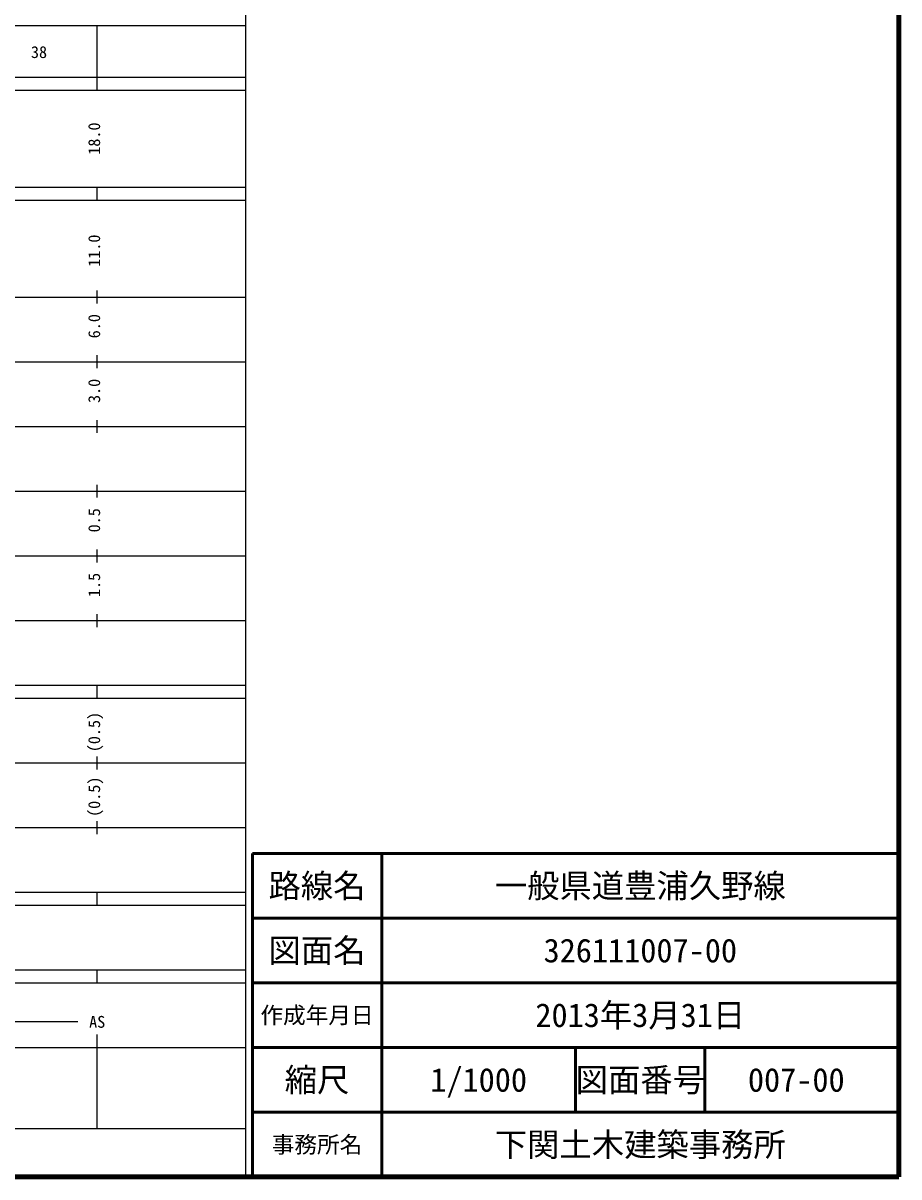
# Model space of a CAD drawing. Units: millimetres on the paper, enlarged 1000 times. Extents: x 40000 to 680000, y 20000 to 380000.
# Drawn here: x 544536 to 680000, y 20000 to 198357 of the extents above; entities that cross this region are included whole.
import ezdxf
from ezdxf.enums import TextEntityAlignment as Align

# ---------------------------------------------------------------- set-up
doc = ezdxf.new("R2010")
doc.units = ezdxf.units.MM
doc.header["$LTSCALE"] = 1000
for name, color, linetype, lineweight in [('M-TTL', 2, 'Continuous', 140), ('M-TTL-BAND', 7, 'Continuous', 25), ('M-TTL-FRAM', 2, 'Continuous', 50), ('M-TTL-LINE', 7, 'Continuous', 50)]:
    doc.layers.add(name, color=color, linetype=linetype, lineweight=lineweight)
doc.layers.add('M-TTL-TXT', color=7, linetype='Continuous')
doc.styles.add('ＭＳ ゴシック', font='')
doc.styles.get('ＭＳ ゴシック').set_extended_font_data('MS Gothic')

msp = doc.modelspace()

# ---------------------------------------------------------------- linework, layer by layer
at = {"layer": 'M-TTL'}
for p, q in [((680000, 20000), (680000, 380000)), ((40000, 20000), (680000, 20000))]:
    msp.add_line(p, q, dxfattribs=at)
at = {"layer": 'M-TTL-BAND'}
for p, q in [((579000, 20000), (579000, 370000)), ((68000, 198000), (579000, 198000)), ((556000, 188000), (556000, 198000)), ((40000, 190000), (579000, 190000)), ((40000, 188000), (579000, 188000)), ((40000, 173000), (579000, 173000)), ((556000, 171000), (556000, 173000)), ((40000, 171000), (579000, 171000)), ((556000, 155000), (556000, 157000)), ((40000, 156000), (579000, 156000)), ((556000, 145000), (556000, 147000)), ((46000, 146000), (579000, 146000)), ((52000, 136000), (579000, 136000)), ((556000, 135000), (556000, 137000)), ((556000, 125000), (556000, 127000)), ((46000, 126000), (579000, 126000)), ((52000, 116000), (579000, 116000)), ((556000, 115000), (556000, 117000)), ((46000, 106000), (579000, 106000)), ((556000, 105000), (556000, 107000)), ((40000, 96000), (579000, 96000)), ((556000, 94000), (556000, 96000)), ((40000, 94000), (579000, 94000)), ((49000, 84000), (579000, 84000)), ((556000, 83000), (556000, 85000)), ((556000, 73000), (556000, 75000)), ((40000, 74000), (579000, 74000)), ((40000, 64000), (579000, 64000)), ((556000, 62000), (556000, 64000)), ((40000, 62000), (579000, 62000)), ((40000, 52000), (579000, 52000)), ((556000, 50000), (556000, 52000)), ((40000, 50000), (579000, 50000)), ((71000, 44000), (553000, 44000)), ((556000, 27500), (556000, 42000)), ((40000, 40000), (579000, 40000)), ((68000, 27500), (579000, 27500))]:
    msp.add_line(p, q, dxfattribs=at)
at = {"layer": 'M-TTL-FRAM'}
for p, q in [((680000, 70000), (580000, 70000)), ((580000, 70000), (580000, 20000))]:
    msp.add_line(p, q, dxfattribs=at)
at = {"layer": 'M-TTL-LINE'}
for p, q in [((600000, 70000), (600000, 20000)), ((680000, 60000), (580000, 60000)), ((680000, 50000), (580000, 50000)), ((680000, 40000), (580000, 40000)), ((630000, 40000), (630000, 30000)), ((650000, 40000), (650000, 30000)), ((680000, 30000), (580000, 30000))]:
    msp.add_line(p, q, dxfattribs=at)

# ---------------------------------------------------------------- texts
at = {"layer": 'M-TTL-BAND', "style": 'ＭＳ ゴシック'}
for s, p in [('38', (547000, 192405)), ('AS', (556000, 42500))]:
    msp.add_text(s, height=1833, dxfattribs=at).set_placement(p, align=Align.BOTTOM_CENTER)
for s, p in [('18.0', (557000, 180500)), ('11.0', (557000, 163174)), ('6.0', (557000, 151500)), ('3.0', (557000, 141500)), ('0.5', (557000, 121500)), ('1.5', (557000, 111500)), ('(0.5)', (557000, 88764)), ('(0.5)', (557000, 78764))]:
    msp.add_text(s, height=1833, rotation=90, dxfattribs=at).set_placement(p, align=Align.BOTTOM_CENTER)
at = {"layer": 'M-TTL-TXT', "style": 'ＭＳ ゴシック'}
for s, height, p in [('路線名', 3666, (590000, 65000)), ('路線名', 3666, (590000, 65000)), ('一般県道豊浦久野線', 3666, (640000, 65000)), ('図面名', 3666, (590000, 55000)), ('図面名', 3666, (590000, 55000)), ('326111007-00', 3666, (640000, 55000)), ('作成年月日', 2566, (590000, 45000)), ('作成年月日', 2566, (590000, 45000)), ('2013年3月31日', 3666, (640000, 45000)), ('縮尺', 3666, (590000, 35000)), ('縮尺', 3666, (590000, 35000)), ('1/1000', 3666, (615000, 35000)), ('図面番号', 3666, (640000, 35000)), ('図面番号', 3666, (640000, 35000)), ('007-00', 3666, (664125, 35000)), ('下関土木建築事務所', 3666, (640000, 25000)), ('事務所名', 2566, (590000, 25000)), ('事務所名', 2566, (590000, 25000))]:
    msp.add_text(s, height=height, dxfattribs=at).set_placement(p, align=Align.MIDDLE_CENTER)

doc.saveas('drawing.dxf')
